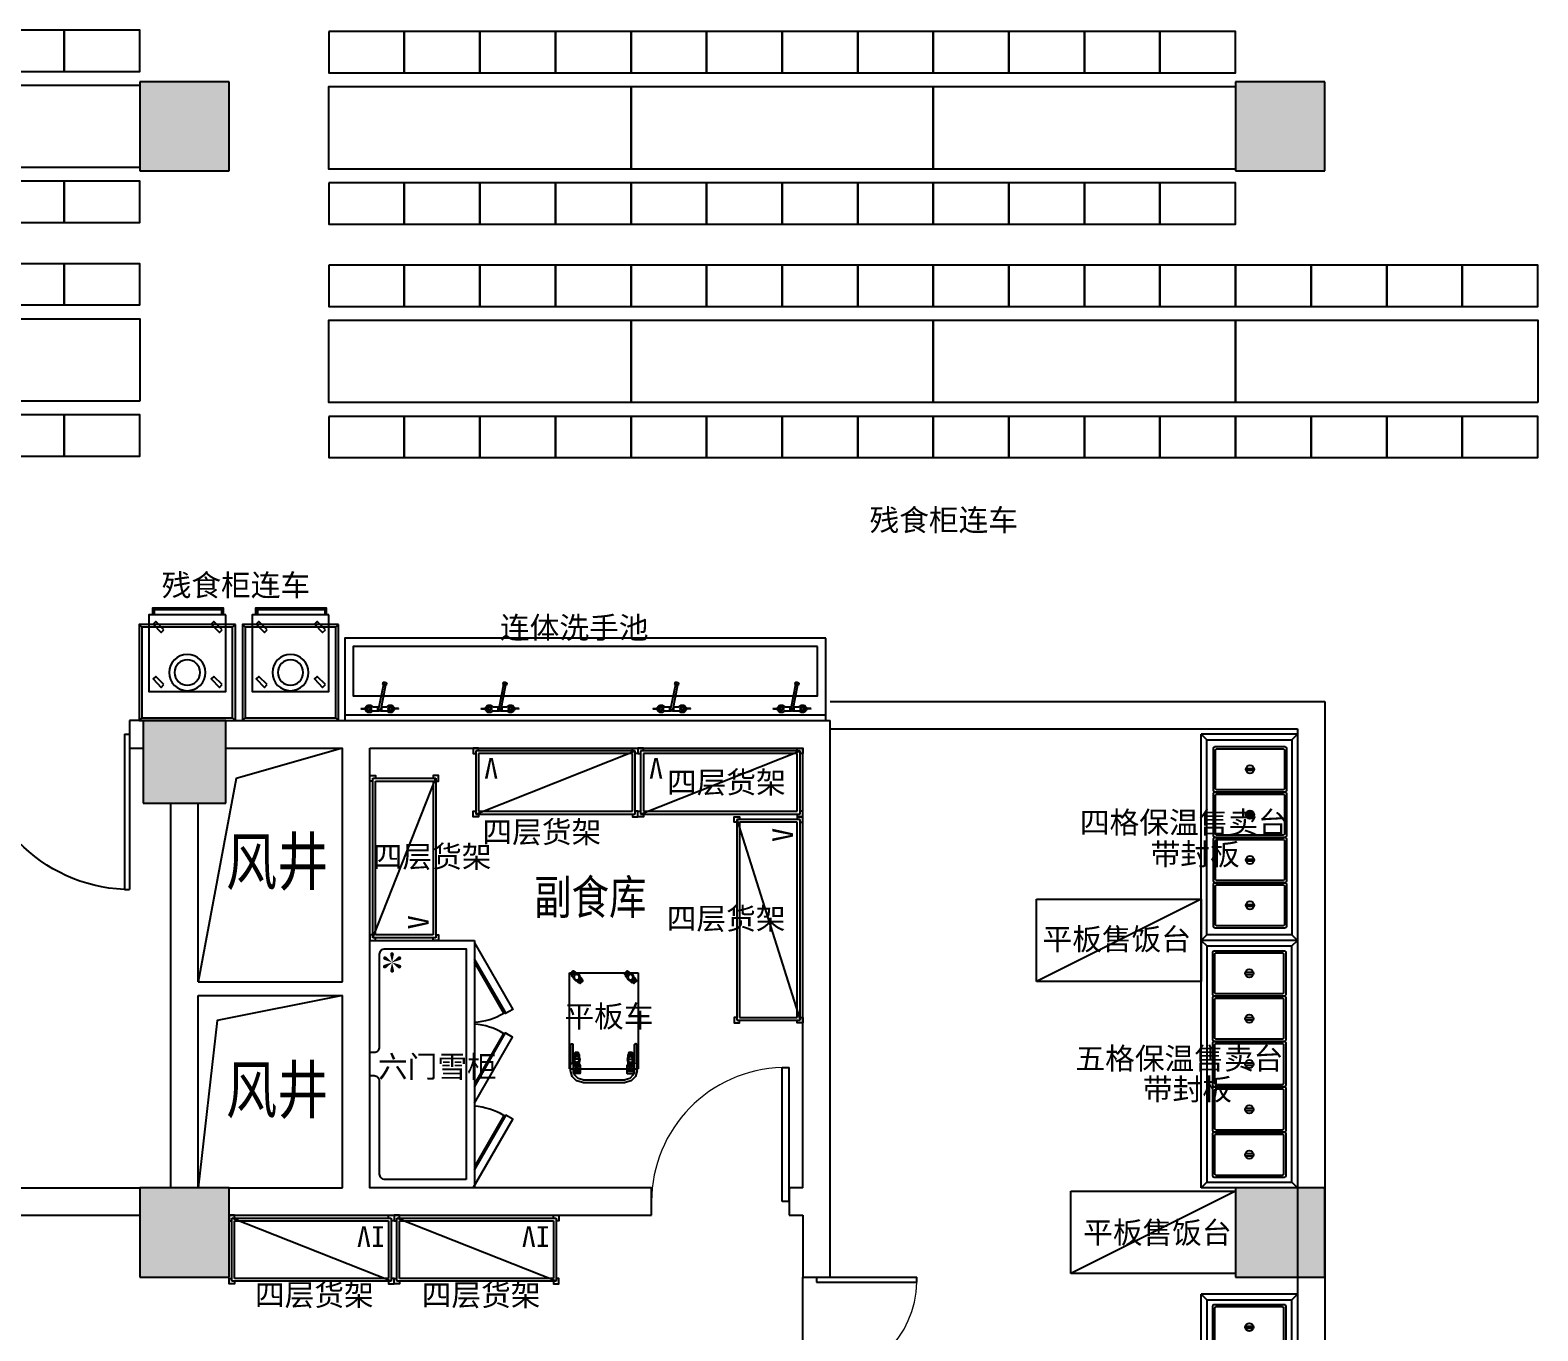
# Model space of a CAD drawing. Extents: x 1158414 to 1597620, y -840005 to -760676.
# Drawn here: x 1525190 to 1536163, y -799390 to -789924 of the extents above; entities that cross this region are included whole.
import ezdxf

# ---------------------------------------------------------------- set-up
doc = ezdxf.new("R2010")
doc.units = 0
doc.header["$LTSCALE"] = 1000
doc.linetypes.add('DASH', pattern=[0.35, 0.25, -0.1])
doc.linetypes.add('DIVIDE', pattern=[31.75, 12.7, -6.35, 0, -6.35, 0, -6.35])
for name, color, linetype in [('COLUMN', 2, 'Continuous'), ('HATCH', 253, 'Continuous'), ('PUB_HATCH', 8, 'Continuous'), ('PUB_TEXT', 7, 'Continuous'), ('WALL', 6, 'Continuous'), ('WINDOW', 4, 'Continuous'), ('WS_厨房设备', 1, 'Continuous'), ('ZUOWEI', 251, 'Continuous'), ('产品名称', 7, 'Continuous'), ('厨房布置', 4, 'Continuous')]:
    doc.layers.add(name, color=color, linetype=linetype)
doc.styles.get("Standard").update_dxf_attribs({"font": '', "width": 0.8})
doc.styles.add('WMF-宋体1', font='')
doc.styles.get('Standard').set_extended_font_data('SimSun')
doc.styles.get('WMF-宋体1').set_extended_font_data('SimSun')

# ---------------------------------------------------------------- blocks, each defined once
blk = doc.blocks.new('snow')
at = {"lineweight": -3}
for points in [[(-59, 13, 1.234515), (-57, -14), (0, 0)], [(-18, 58, 1.234515), (-41, 43), (0, 0)], [(0, 0), (-41, -42, 1.234515), (-19, -57)], [(41, 44, 1.234515), (17, 57), (0, 0)], [(0, 0), (58, -13, 1.234515), (59, 14)], [(0, 0), (17, -57, 1.234515), (41, -44)]]:
    blk.add_hatch(color=5, dxfattribs=at).paths.add_polyline_path(points)
blk = doc.blocks.new('Custom_46')
at = {"color": 252, "lineweight": -3}
for points in [[(18, 760), (502, 1039), (532, 987), (138, 760)], [(1183, 760), (703, 1037), (673, 985), (1063, 760)], [(1800, 752), (1301, 1040), (1271, 988), (1666, 760)], [(138, 760), (523, 983), (528, 974), (158, 760)], [(1063, 760), (681, 980), (676, 971), (1043, 760)], [(1666, 760), (1279, 983), (1274, 975), (1646, 760)]]:
    blk.add_lwpolyline(points, dxfattribs=at)
blk.add_lwpolyline([(0, 760), (1800, 760), (1800, 0), (0, 0)], close=True)
at = {"color": 252}
blk.add_lwpolyline([(1740, 700), (1740, 110, -0.414214), (1700, 70), (1026, 70, 0.414214), (986, 30), (986, 0), (814, 0), (814, 30, 0.414214), (774, 70), (100, 70, -0.414214), (60, 110), (60, 700)], format="xyb", close=True, dxfattribs=at)
at = {"color": 252, "linetype": 'Continuous', "lineweight": -3, "ltscale": 5}
for centre, radius, start, end in [((128, 732), 468, 3.4332, 31.183), ((1073, 732), 464, 148.817, 176.5082), ((1675, 732), 469, 148.817, 176.5855)]:
    blk.add_arc(centre, radius, start, end, dxfattribs=at)
at = {"color": 252}
blk.add_blockref('snow', (160, 161), dxfattribs=at)
blk = doc.blocks.new('*U107')
for p, q in [((20, 20), (20, 480)), ((20, 480), (1180, 480)), ((1180, 480), (1180, 20)), ((1180, 20), (20, 20))]:
    blk.add_line(p, q)
at = {"color": 252, "linetype": 'Continuous', "ltscale": 3}
blk.add_line((20, 480), (1180, 20), dxfattribs=at)
at = {"color": 252}
for p, q in [((40, 40), (40, 460)), ((40, 40), (40, 460)), ((40, 460), (1160, 460)), ((1160, 460), (1160, 40)), ((1160, 40), (40, 40))]:
    blk.add_line(p, q, dxfattribs=at)
for points in [[(40, 480), (40, 500), (0, 500), (0, 460), (20, 460)], [(1160, 480), (1160, 500), (1200, 500), (1200, 460), (1180, 460)], [(40, 20), (40, 0), (0, 0), (0, 40), (20, 40)], [(1160, 20), (1160, 0), (1200, 0), (1200, 40), (1180, 40)]]:
    blk.add_lwpolyline(points, dxfattribs=at)
blk.add_text('IV', height=150).set_placement((66, 80))
blk = doc.blocks.new('Custom_69')
for p, q in [((20, 20), (20, 480)), ((20, 480), (1180, 480)), ((1180, 480), (1180, 20)), ((1180, 20), (20, 20))]:
    blk.add_line(p, q)
at = {"color": 252, "linetype": 'Continuous', "ltscale": 3}
blk.add_line((20, 480), (1180, 20), dxfattribs=at)
at = {"color": 252}
for p, q in [((40, 40), (40, 460)), ((40, 40), (40, 460)), ((40, 460), (1160, 460)), ((1160, 460), (1160, 40)), ((1160, 40), (40, 40))]:
    blk.add_line(p, q, dxfattribs=at)
for points in [[(40, 480), (40, 500), (0, 500), (0, 460), (20, 460)], [(1160, 480), (1160, 500), (1200, 500), (1200, 460), (1180, 460)], [(40, 20), (40, 0), (0, 0), (0, 40), (20, 40)], [(1160, 20), (1160, 0), (1200, 0), (1200, 40), (1180, 40)]]:
    blk.add_lwpolyline(points, dxfattribs=at)
blk.add_text('V', height=150).set_placement((81, 72))
blk = doc.blocks.new('*U105')
for p, q in [((20, 20), (20, 480)), ((20, 480), (1480, 480)), ((1480, 480), (1480, 20)), ((1480, 20), (20, 20))]:
    blk.add_line(p, q)
at = {"color": 252, "linetype": 'Continuous', "ltscale": 3}
blk.add_line((20, 480), (1480, 20), dxfattribs=at)
at = {"color": 252}
for p, q in [((40, 40), (40, 460)), ((40, 40), (40, 460)), ((40, 460), (1460, 460)), ((1460, 460), (1460, 40)), ((1460, 40), (40, 40))]:
    blk.add_line(p, q, dxfattribs=at)
for points in [[(40, 480), (40, 500), (0, 500), (0, 460), (20, 460)], [(1460, 480), (1460, 500), (1500, 500), (1500, 460), (1480, 460)], [(40, 20), (40, 0), (0, 0), (0, 40), (20, 40)], [(1460, 20), (1460, 0), (1500, 0), (1500, 40), (1480, 40)]]:
    blk.add_lwpolyline(points, dxfattribs=at)
blk.add_text('V', height=150).set_placement((81, 72))
blk = doc.blocks.new('带刹车脚轮')
h = blk.add_hatch(color=252)
h.dxf.hatch_style = 1
h.paths.add_polyline_path([(-11, -35), (-15, -35), (-15, -46), (-11, -50)])
h.paths.add_polyline_path([(15, -35), (11, -35), (11, -50), (15, -46)])
h.paths.add_polyline_path([(-11, 50), (-15, 46), (-15, 35), (-11, 35)])
h.paths.add_polyline_path([(15, 46), (11, 50), (11, 35), (15, 35)])
at = {"color": 252}
for p, q in [((-11, 50), (-11, 35)), ((-8, 50), (-8, 35)), ((-4, 50), (-4, 35)), ((0, 50), (0, 35)), ((0, 50), (0, 35)), ((4, 50), (4, 35)), ((8, 50), (8, 35)), ((11, 50), (11, 35)), ((-11, -50), (-11, -35)), ((-8, -35), (-8, -50)), ((-4, -35), (-4, -50)), ((0, -35), (0, -50)), ((0, -35), (0, -50)), ((4, -35), (4, -50)), ((8, -35), (8, -50)), ((11, -50), (11, -35))]:
    blk.add_line(p, q, dxfattribs=at)
at = {"color": 252, "linetype": 'Continuous'}
for p, q in [((-14, -59), (-14, -93)), ((-7, -59), (-7, -93)), ((0, -59), (0, -93)), ((7, -59), (7, -93)), ((14, -59), (14, -93))]:
    blk.add_line(p, q, dxfattribs=at)
blk.add_lwpolyline([(-22, -42), (-20, -40), (-20, 1), (20, 1), (20, -40), (22, -42), (25, -42), (27, -44), (27, -99), (25, -101), (-26, -101), (-28, -99), (-28, -44), (-26, -42), (-22, -42)], dxfattribs=at)
at = {"color": 252}
for points in [[(-20, 15), (-20, 33), (-18, 35), (18, 35), (20, 33), (20, 15)], [(-15, 35), (-15, 46), (-11, 50), (11, 50), (15, 46), (15, 35)], [(20, -15), (20, -33), (18, -35), (-18, -35), (-20, -33), (-20, -15)], [(15, -35), (15, -46), (11, -50), (-11, -50), (-15, -46), (-15, -35)]]:
    blk.add_lwpolyline(points, dxfattribs=at)
for radius in [25, 19.6]:
    blk.add_circle((0, 0), radius, dxfattribs=at)
blk = doc.blocks.new('脚轮')
h = blk.add_hatch(color=252)
h.dxf.hatch_style = 1
h.paths.add_polyline_path([(-11, -35), (-15, -35), (-15, -46), (-11, -50)])
h.paths.add_polyline_path([(15, -35), (11, -35), (11, -50), (15, -46)])
h.paths.add_polyline_path([(-11, 50), (-15, 46), (-15, 35), (-11, 35)])
h.paths.add_polyline_path([(15, 46), (11, 50), (11, 35), (15, 35)])
at = {"color": 252}
for p, q in [((-11, 50), (-11, 35)), ((-8, 50), (-8, 35)), ((-4, 50), (-4, 35)), ((0, 50), (0, 35)), ((0, 50), (0, 35)), ((4, 50), (4, 35)), ((8, 50), (8, 35)), ((11, 50), (11, 35)), ((-11, -50), (-11, -35)), ((-8, -35), (-8, -50)), ((-4, -35), (-4, -50)), ((0, -35), (0, -50)), ((0, -35), (0, -50)), ((4, -35), (4, -50)), ((8, -35), (8, -50)), ((11, -50), (11, -35))]:
    blk.add_line(p, q, dxfattribs=at)
for points in [[(-20, 15), (-20, 33), (-18, 35), (18, 35), (20, 33), (20, 15)], [(-15, 35), (-15, 46), (-11, 50), (11, 50), (15, 46), (15, 35)], [(20, -15), (20, -33), (18, -35), (-18, -35), (-20, -33), (-20, -15)], [(15, -35), (15, -46), (11, -50), (-11, -50), (-15, -46), (-15, -35)]]:
    blk.add_lwpolyline(points, dxfattribs=at)
for radius in [25, 19.6]:
    blk.add_circle((0, 0), radius, dxfattribs=at)
blk = doc.blocks.new('Custom_94')
for p, q in [((52, 788), (20, 756)), ((62, 770), (38, 745)), ((96, 800), (52, 788)), ((96, 779), (62, 770)), ((96, 800), (404, 800)), ((96, 779), (404, 779)), ((448, 788), (404, 800)), ((438, 770), (404, 779)), ((462, 745), (438, 770)), ((480, 756), (448, 788)), ((0, 700), (500, 700)), ((0, 700), (0, 700)), ((0, 700), (0, 0)), ((20, 756), (8, 711)), ((8, 711), (8, 668)), ((8, 668), (11, 661)), ((11, 661), (19, 658)), ((19, 658), (26, 661)), ((26, 661), (29, 668)), ((38, 745), (29, 711)), ((29, 711), (29, 668)), ((471, 711), (462, 745)), ((471, 711), (471, 668)), ((471, 668), (474, 661)), ((474, 661), (481, 658)), ((492, 711), (480, 756)), ((481, 658), (489, 661)), ((489, 661), (492, 668)), ((492, 711), (492, 668)), ((500, 679), (492, 679)), ((500, 0), (500, 700)), ((0, 0), (500, 0))]:
    blk.add_line(p, q)
at = {"color": 252}
for p, q in [((10, 663), (10, 522)), ((27, 663), (27, 522)), ((473, 663), (473, 522)), ((490, 663), (490, 522))]:
    blk.add_line(p, q, dxfattribs=at)
for centre, radius, start, end in [((18, 528), 10.5, 216.2302, 323.7698), ((482, 525), 9.09, 200.6774, 339.3226)]:
    blk.add_arc(centre, radius, start, end, dxfattribs=at)
at = {"color": 252, "rotation": 180}
for p in [(53, 631), (444, 632)]:
    blk.add_blockref('带刹车脚轮', p, dxfattribs=at)
at = {"rotation": 315}
for p in [(53, 33), (444, 33)]:
    blk.add_blockref('脚轮', p, dxfattribs=at)
blk = doc.blocks.new('水龙头')
at = {"color": 252}
for p, q in [((-136, -15), (-90, -14)), ((-136, -18), (-90, -19)), ((-52, -2), (-4, -2)), ((-52, -31), (-6, -31)), ((4, -2), (51, -2)), ((12, -31), (51, -31)), ((136, -15), (90, -14)), ((136, -18), (90, -19)), ((23, -194), (26, -209)), ((49, -204), (46, -189))]:
    blk.add_line(p, q, dxfattribs=at)
for points in [[(13, -7), (0, 0), (-14, -8), (-14, -25), (-7, -29)], [(11, -26), (13, -25), (13, -7)]]:
    blk.add_lwpolyline(points, dxfattribs=at)
blk.add_lwpolyline([(26, -194), (-9, -18, -1.00756), (9, -15), (43, -190)], format="xyb", dxfattribs=at)
for centre in [(-78, -16), (77, -16)]:
    blk.add_circle(centre, 10.9, dxfattribs=at)
for centre, radius, start, end in [((-78, -16), 27.5, 36.2116, 175.3449), ((77, -16), 27.5, 4.6931, 143.7884), ((-136, -16), 1, 91.3387, 171.564), ((-132, -16), 4.53, 171.564, 188.436), ((-136, -17), 1, 188.436, 268.6613), ((-78, -16), 27.5, 184.6551, 323.7884), ((-78, -16), 16, 189.0003, 170.9997), ((-77, -16), 12.9, 168.3562, 191.6438), ((-52, 3), 5, 216.2116, 270), ((-52, -36), 5, 90, 143.7884), ((51, 3), 5, 270, 323.7884), ((51, -36), 5, 36.2116, 90), ((77, -16), 27.5, 216.2116, 355.3069), ((77, -16), 16, 9.0664, 350.9336), ((77, -16), 12.9, 348.3562, 11.6438), ((136, -16), 1, 8.436, 88.6613), ((136, -17), 1, 271.3387, 351.564), ((132, -16), 4.53, 351.564, 8.436)]:
    blk.add_arc(centre, radius, start, end, dxfattribs=at)
for centre, start_param, end_param in [((34, -192), 5.611234, 10.096729), ((34, -190), 6.955136, 8.752827), ((37, -206), 0, 3.141593)]:
    blk.add_ellipse(centre, major_axis=(-11.3, -2.2), ratio=0.233596, start_param=start_param, end_param=end_param, dxfattribs=at)
blk = doc.blocks.new('*U54')
blk.add_line((0, 40), (3500, 40))
blk.add_lwpolyline([(0, 600), (3500, 600), (3500, 0), (0, 0)], close=True)
at = {"color": 252}
blk.add_lwpolyline([(60, 540), (3440, 540), (3440, 180), (60, 180)], close=True, dxfattribs=at)
at = {"color": 1, "rotation": 180}
for p in [(246, 70), (1121, 70), (2371, 70), (3246, 70)]:
    blk.add_blockref('水龙头', p, dxfattribs=at)
blk = doc.blocks.new('Custom_79')
at = {"color": 252}
for p, q in [((90, 806), (602, 806)), ((101, 806), (101, 771)), ((590, 806), (590, 771)), ((0, 700), (20, 680)), ((680, 680), (700, 700)), ((20, 20), (0, 0)), ((680, 20), (700, 0))]:
    blk.add_line(p, q, dxfattribs=at)
for points in [[(70, 771), (630, 771), (630, 213), (70, 213)], [(90, 771), (602, 771), (602, 822), (90, 822)], [(20, 680), (680, 680), (680, 20), (20, 20)], [(96, 661), (157, 721), (176, 702), (116, 642)], [(520, 661), (580, 721), (599, 702), (539, 642)], [(96, 262), (157, 322), (176, 303), (116, 242)], [(520, 262), (580, 322), (599, 303), (539, 242)]]:
    blk.add_lwpolyline(points, close=True, dxfattribs=at)
blk.add_lwpolyline([(0, 700), (700, 700), (700, 0), (0, 0)], close=True)
blk.add_circle((350, 350), 132)
blk.add_circle((350, 350), 92.5, dxfattribs=at)
blk = doc.blocks.new('Custom_78')
for p, q in [((40, 660), (0, 700)), ((0, 700), (1800, 700)), ((0, 0), (0, 700)), ((0, 700), (40, 660)), ((1800, 700), (1760, 660)), ((1800, 700), (1760, 660)), ((1800, 0), (1800, 700)), ((1800, 0), (0, 0)), ((1760, 40), (1800, 0)), ((1760, 40), (1800, 0))]:
    blk.add_line(p, q)
at = {"color": 253}
for p, q in [((1760, 660), (40, 660)), ((40, 660), (40, 40)), ((1760, 660), (1760, 40)), ((0, 0), (40, 40)), ((40, 40), (0, 0)), ((40, 40), (1760, 40))]:
    blk.add_line(p, q, dxfattribs=at)
at = {"color": 252}
for p, q in [((232, 379), (232, 321)), ((248, 379), (248, 321)), ((562, 379), (562, 321)), ((578, 379), (578, 321)), ((892, 379), (892, 321)), ((908, 379), (908, 321)), ((1222, 379), (1222, 321)), ((1238, 379), (1238, 321)), ((1552, 379), (1552, 321)), ((1568, 379), (1568, 321))]:
    blk.add_line(p, q, dxfattribs=at)
for points in [[(85, 615), (395, 615, -0.414214), (405, 605), (405, 95, -0.414214), (395, 85), (85, 85, -0.414214), (75, 95), (75, 605, -0.414214)], [(100, 600), (380, 600, -0.414214), (390, 590), (390, 110, -0.414214), (380, 100), (100, 100, -0.414214), (90, 110), (90, 590, -0.414214)], [(415, 615), (725, 615, -0.414214), (735, 605), (735, 95, -0.414214), (725, 85), (415, 85, -0.414214), (405, 95), (405, 605, -0.414214)], [(430, 600), (710, 600, -0.414214), (720, 590), (720, 110, -0.414214), (710, 100), (430, 100, -0.414214), (420, 110), (420, 590, -0.414214)], [(745, 615), (1055, 615, -0.414214), (1065, 605), (1065, 95, -0.414214), (1055, 85), (745, 85, -0.414214), (735, 95), (735, 605, -0.414214)], [(760, 600), (1040, 600, -0.414214), (1050, 590), (1050, 110, -0.414214), (1040, 100), (760, 100, -0.414214), (750, 110), (750, 590, -0.414214)], [(1075, 615), (1385, 615, -0.414214), (1395, 605), (1395, 95, -0.414214), (1385, 85), (1075, 85, -0.414214), (1065, 95), (1065, 605, -0.414214)], [(1090, 600), (1370, 600, -0.414214), (1380, 590), (1380, 110, -0.414214), (1370, 100), (1090, 100, -0.414214), (1080, 110), (1080, 590, -0.414214)], [(1405, 615), (1715, 615, -0.414214), (1725, 605), (1725, 95, -0.414214), (1715, 85), (1405, 85, -0.414214), (1395, 95), (1395, 605, -0.414214)], [(1420, 600), (1700, 600, -0.414214), (1710, 590), (1710, 110, -0.414214), (1700, 100), (1420, 100, -0.414214), (1410, 110), (1410, 590, -0.414214)]]:
    blk.add_lwpolyline(points, format="xyb", close=True, dxfattribs=at)
for centre in [(240, 350), (570, 350), (900, 350), (1230, 350), (1560, 350)]:
    blk.add_circle(centre, 30, dxfattribs=at)
blk = doc.blocks.new('*U113')
at = {"color": 252, "linetype": 'DIVIDE', "ltscale": 3}
blk.add_line((0, 0), (1200, 600), dxfattribs=at)
at = {"linetype": 'Continuous'}
for p, q in [((0, 0), (0, 600)), ((0, 600), (1200, 600)), ((1200, 600), (1200, 0)), ((1200, 0), (0, 0))]:
    blk.add_line(p, q, dxfattribs=at)
blk = doc.blocks.new('Custom_77')
for p, q in [((40, 660), (0, 700)), ((0, 700), (1500, 700)), ((0, 0), (0, 700)), ((0, 700), (40, 660)), ((1500, 700), (1460, 660)), ((1500, 700), (1460, 660)), ((1500, 0), (1500, 700)), ((0, 0), (40, 40)), ((40, 40), (0, 0)), ((1500, 0), (0, 0)), ((1460, 40), (1500, 0)), ((1460, 40), (1500, 0))]:
    blk.add_line(p, q)
at = {"color": 253}
for p, q in [((40, 660), (1460, 660)), ((40, 40), (40, 660)), ((1460, 660), (1460, 40)), ((1460, 40), (40, 40))]:
    blk.add_line(p, q, dxfattribs=at)
at = {"color": 1}
blk.add_line((40, 660), (40, 660), dxfattribs=at)
at = {"color": 252}
for p, q in [((248, 374), (248, 316)), ((262, 374), (262, 316)), ((578, 374), (578, 316)), ((592, 374), (592, 316)), ((908, 374), (908, 316)), ((922, 374), (922, 316)), ((1238, 374), (1238, 316)), ((1252, 374), (1252, 316))]:
    blk.add_line(p, q, dxfattribs=at)
for points in [[(100, 610), (410, 610, -0.414214), (420, 600), (420, 90, -0.414214), (410, 80), (100, 80, -0.414214), (90, 90), (90, 600, -0.414214)], [(115, 595), (395, 595, -0.414214), (405, 585), (405, 105, -0.414214), (395, 95), (115, 95, -0.414214), (105, 105), (105, 585, -0.414214)], [(430, 610), (740, 610, -0.414214), (750, 600), (750, 90, -0.414214), (740, 80), (430, 80, -0.414214), (420, 90), (420, 600, -0.414214)], [(445, 595), (725, 595, -0.414214), (735, 585), (735, 105, -0.414214), (725, 95), (445, 95, -0.414214), (435, 105), (435, 585, -0.414214)], [(760, 610), (1070, 610, -0.414214), (1080, 600), (1080, 90, -0.414214), (1070, 80), (760, 80, -0.414214), (750, 90), (750, 600, -0.414214)], [(775, 595), (1055, 595, -0.414214), (1065, 585), (1065, 105, -0.414214), (1055, 95), (775, 95, -0.414214), (765, 105), (765, 585, -0.414214)], [(1090, 610), (1400, 610, -0.414214), (1410, 600), (1410, 90, -0.414214), (1400, 80), (1090, 80, -0.414214), (1080, 90), (1080, 600, -0.414214)], [(1105, 595), (1385, 595, -0.414214), (1395, 585), (1395, 105, -0.414214), (1385, 95), (1105, 95, -0.414214), (1095, 105), (1095, 585, -0.414214)]]:
    blk.add_lwpolyline(points, format="xyb", close=True, dxfattribs=at)
for centre in [(255, 345), (585, 345), (915, 345), (1245, 345)]:
    blk.add_circle(centre, 30, dxfattribs=at)
blk = doc.blocks.new('A$C03080C26')
at = {"layer": '厨房布置'}
for points in [[(-1650, 1100), (-1650, 1400), (-2200, 1400), (-2200, 1100)], [(-1100, 1100), (-1100, 1400), (-1650, 1400), (-1650, 1100)], [(-1650, 1100), (-1650, 1400), (-1650, 1400), (-1650, 1100)], [(-550, 1100), (-550, 1400), (-1100, 1400), (-1100, 1100)], [(0, 1100), (0, 1400), (-550, 1400), (-550, 1100)], [(-2200, 1000), (0, 1000), (0, 400), (-2200, 400)], [(-1650, 0), (-1650, 300), (-2200, 300), (-2200, 0)], [(-1100, 0), (-1100, 300), (-1650, 300), (-1650, 0)], [(-1650, 0), (-1650, 300), (-1650, 300), (-1650, 0)], [(-550, 0), (-550, 300), (-1100, 300), (-1100, 0)], [(0, 0), (0, 300), (-550, 300), (-550, 0)]]:
    blk.add_lwpolyline(points, close=True, dxfattribs=at)
blk = doc.blocks.new('$DorLib2D$00000002')
for p, q in [((-0.5, 0), (-0.5, 0.4875)), ((-0.475, 0.4875), (-0.5, 0.4875)), ((-0.475, 0), (-0.475, 0.4875)), ((0.475, 0), (0.475, 0.4875)), ((0.475, 0.4875), (0.5, 0.4875)), ((0.5, 0), (0.5, 0.4875)), ((-0.5, 0), (-0.475, 0)), ((0.5, 0), (0.475, 0))]:
    blk.add_line(p, q)
at = {"lineweight": 13}
for centre, start, end in [((-0.4875, 0), 0, 88.53072), ((0.4875, 0), 91.46928, 180)]:
    blk.add_arc(centre, 0.4875, start, end, dxfattribs=at)
blk = doc.blocks.new('$DorLib2D$00000225')
at = {"color": 0}
for p, q in [((0.475, -0.0014), (0.475, 0.7521)), ((0.475, 0.7521), (0.5, 0.7521)), ((0.5, -0.0014), (0.5, 0.7521)), ((-0.5, 0), (-0.5, 0.252)), ((-0.475, 0.252), (-0.5, 0.252)), ((-0.475, 0), (-0.475, 0.252)), ((-0.475, 0), (-0.5, 0)), ((0.475, -0.0014), (0.5, -0.0014))]:
    blk.add_line(p, q, dxfattribs=at)
for centre, radius, start, end in [((0.5046, -0.0019), 0.7546, 92.24927, 179.72377), ((-0.5008, 0.0026), 0.2508, 359.78987, 84.09744)]:
    blk.add_arc(centre, radius, start, end, dxfattribs=at)
blk = doc.blocks.new('$DorLib2D$00000001')
for p, q in [((0.45, 0.975), (0.5, 0.975)), ((0.45, 0), (0.45, 0.975)), ((0.5, 0), (0.5, 0.975)), ((0.5, 0), (0.45, 0))]:
    blk.add_line(p, q)
at = {"lineweight": 13}
blk.add_arc((0.475, 0), 0.975, 91.4693, 180, dxfattribs=at)

msp = doc.modelspace()

# ---------------------------------------------------------------- hatches: boundary and pattern name
at = {"layer": 'PUB_HATCH'}
for points in [[(1526637.8, -790949), (1526637.8, -790299), (1525987.8, -790299), (1525987.8, -790949)], [(1534612.8, -790949), (1534612.8, -790299), (1533962.8, -790299), (1533962.8, -790949)], [(1526612.8, -795549), (1526612.8, -794949), (1526012.8, -794949), (1526012.8, -795549)], [(1526637.8, -798998.6), (1526637.8, -798348.6), (1525987.8, -798348.6), (1525987.8, -798998.6)], [(1534612.9, -798998.6), (1534612.9, -798348.6), (1533962.9, -798348.6), (1533962.9, -798998.6)]]:
    msp.add_hatch(color=256, dxfattribs=at).paths.add_polyline_path(points)

# ---------------------------------------------------------------- linework, layer by layer
at = {"layer": 'COLUMN'}
for p, q in [((1526637.8, -790299), (1525987.8, -790299)), ((1525987.8, -790299), (1525987.8, -790949)), ((1526637.8, -790949), (1526637.8, -790299)), ((1534612.8, -790299), (1533962.8, -790299)), ((1533962.8, -790299), (1533962.8, -790949)), ((1534612.8, -790949), (1534612.8, -790299)), ((1525987.8, -790949), (1526637.8, -790949)), ((1533962.8, -790949), (1534612.8, -790949)), ((1526612.8, -794949), (1526012.8, -794949)), ((1526012.8, -794949), (1526012.8, -795549)), ((1526612.8, -795549), (1526612.8, -794949)), ((1526012.8, -795549), (1526612.8, -795549)), ((1526637.8, -798348.6), (1525987.8, -798348.6)), ((1525987.8, -798348.6), (1525987.8, -798998.6)), ((1526637.8, -798998.6), (1526637.8, -798348.6)), ((1534612.9, -798348.6), (1533962.9, -798348.6)), ((1533962.9, -798348.6), (1533962.9, -798998.6)), ((1534612.9, -798998.6), (1534612.9, -798348.6)), ((1525987.8, -798998.6), (1526637.8, -798998.6)), ((1533962.9, -798998.6), (1534612.9, -798998.6))]:
    msp.add_line(p, q, dxfattribs=at)
at = {"layer": 'HATCH'}
for points in [[(1527462.8, -795149), (1526690.1, -795370.3), (1526412.9, -796849)], [(1527462.8, -796949), (1526551.2, -797131.7), (1526412.9, -798348.6)]]:
    msp.add_lwpolyline(points, dxfattribs=at)
at = {"layer": 'WALL'}
for p, q in [((1531012.8, -794809.8), (1534612.8, -794809.8)), ((1526012.8, -794949), (1525912.8, -794949)), ((1525912.8, -794949), (1525912.8, -795149)), ((1526612.8, -794949), (1527562.8, -794949)), ((1527562.8, -794949), (1531012.8, -794949)), ((1531012.8, -798449), (1531012.8, -794949)), ((1531012.8, -795009.8), (1534412.8, -795009.8)), ((1525912.8, -795149), (1526012.8, -795149)), ((1526612.8, -795149), (1527462.8, -795149)), ((1527462.8, -796849), (1527462.8, -795149)), ((1527662.8, -795149), (1530812.8, -795149)), ((1527662.8, -796899), (1527662.8, -795149)), ((1530812.8, -798349), (1530812.8, -795149)), ((1526212.9, -796899), (1526212.9, -795549)), ((1526412.9, -796849), (1526412.9, -795549)), ((1526412.9, -796849), (1527462.8, -796849)), ((1526212.9, -798348.6), (1526212.9, -796899)), ((1526412.9, -798348.6), (1526412.9, -796949)), ((1526412.9, -796949), (1527462.8, -796949)), ((1527462.8, -798349), (1527462.8, -796949)), ((1527662.8, -798349), (1527662.8, -796899)), ((1519012.8, -798349), (1525987.8, -798349)), ((1526637.8, -798349), (1527462.8, -798349)), ((1529712.8, -798349), (1527662.8, -798349)), ((1529712.8, -798549), (1529712.8, -798349)), ((1530812.8, -798349), (1530712.8, -798349)), ((1530712.8, -798349), (1530712.8, -798549)), ((1531012.8, -798999), (1531012.8, -798449)), ((1519012.8, -798549), (1525987.8, -798549)), ((1526637.8, -798549), (1527562.8, -798549)), ((1527562.8, -798549), (1529712.8, -798549)), ((1530712.8, -798549), (1530812.8, -798549)), ((1530812.8, -798549), (1530812.8, -798999)), ((1530812.8, -798999), (1531012.8, -798999))]:
    msp.add_line(p, q, dxfattribs=at)
at = {"layer": 'WINDOW'}
msp.add_line((1530812.8, -800499), (1530812.8, -798999), dxfattribs=at)
at = {"layer": 'ZUOWEI', "color": 4}
for p, q in [((1534612.8, -794809.8), (1534612.8, -820376.2)), ((1534412.8, -795009.8), (1534412.8, -820376.2))]:
    msp.add_line(p, q, dxfattribs=at)

# ---------------------------------------------------------------- block references
at = {"layer": 'WINDOW', "linetype": 'DASH', "xscale": 1500, "yscale": -1500, "zscale": 1500, "rotation": 359.9999999999625}
msp.add_blockref('$DorLib2D$00000225', (1525162.8, -795049), dxfattribs=at)
at = {"layer": 'WINDOW', "linetype": 'DASH', "xscale": 1000.000000000233, "yscale": 1000.000000000233, "zscale": 1000.000000000233}
msp.add_blockref('$DorLib2D$00000001', (1530212.8, -798449), dxfattribs=at)
at = {"layer": 'WINDOW', "xscale": -1500, "yscale": -1500, "zscale": -1500, "rotation": 90}
msp.add_blockref('$DorLib2D$00000002', (1530912.8, -799749), dxfattribs=at)
at = {"layer": 'WS_厨房设备', "xscale": -1}
for name, p in [('Custom_79', (1526683.3, -794949.1)), ('Custom_79', (1527434.3, -794949.1)), ('*U54', (1530980.6, -794949))]:
    msp.add_blockref(name, p, dxfattribs=at)
at = {"layer": 'WS_厨房设备'}
for name, p, rotation in [('Custom_77', (1534412.8, -796548.6), 90), ('Custom_69', (1528162.8, -796549), 90), ('*U113', (1533712.8, -796248.6), 180), ('Custom_46', (1527662.8, -796549), 270), ('Custom_78', (1534412.8, -798348.6), 90), ('*U113', (1533962.9, -798373.6), 180), ('*U107', (1527837.8, -798549), 180), ('*U107', (1529037.8, -798549), 180), ('Custom_78', (1534412.8, -800923.6), 90)]:
    msp.add_blockref(name, p, dxfattribs=dict(at, rotation=rotation))
at = {"layer": 'WS_厨房设备', "xscale": -1}
for name, p, rotation in [('Custom_69', (1528412.8, -795149), 180), ('Custom_69', (1529612.8, -795149), 180), ('*U105', (1530812.8, -795649), 90), ('Custom_94', (1529115, -796783.6), 180)]:
    msp.add_blockref(name, p, dxfattribs=dict(at, rotation=rotation))
at = {"layer": '厨房布置', "rotation": 180}
for p in [(1523787.8, -789924), (1527362.8, -789934.8), (1529562.8, -789934.8), (1531762.8, -789934.8), (1523787.8, -791624), (1527362.8, -791634.8), (1529562.8, -791634.8), (1531762.8, -791634.8), (1533962.8, -791634.8)]:
    msp.add_blockref('A$C03080C26', p, dxfattribs=at)

# ---------------------------------------------------------------- texts
at = {"layer": 'PUB_TEXT', "linetype": 'DASH', "width": 0.8}
for p in [(1526614.6, -796145.1), (1526614.6, -797805.7)]:
    msp.add_text('风井', height=341.77, dxfattribs=at).set_placement(p)
at = {"layer": 'PUB_TEXT', "width": 0.8}
msp.add_text('副食库', height=250, dxfattribs=at).set_placement((1528857.1, -796358.2))
at = {"layer": '产品名称', "color": 7, "lineweight": 0, "style": 'WMF-宋体1'}
for s, p in [('残食柜连车', (1531298.4, -793568.7)), ('残食柜连车', (1526146.7, -794043)), ('连体洗手池', (1528609, -794351.5)), ('四层货架', (1529824.5, -795476.9)), ('四层货架', (1528481.3, -795838.7)), ('四格保温售卖台', (1532829.6, -795769.5)), ('四层货架', (1527682.8, -796017.7)), ('带封板', (1533344.6, -796000.6)), ('四层货架', (1529822.2, -796468.7)), ('平板售饭台', (1532558.1, -796618.7)), ('平板车', (1529077.7, -797180.2)), ('五格保温售卖台', (1532797.3, -797487.1)), ('六门雪柜', (1527721.1, -797546.4)), ('带封板', (1533288, -797711)), ('平板售饭台', (1532853.5, -798753.9)), ('四层货架', (1526825.4, -799207.6)), ('四层货架', (1528039, -799208.1))]:
    msp.add_text(s, height=158.49, dxfattribs=at).set_placement(p)

doc.saveas('drawing.dxf')
